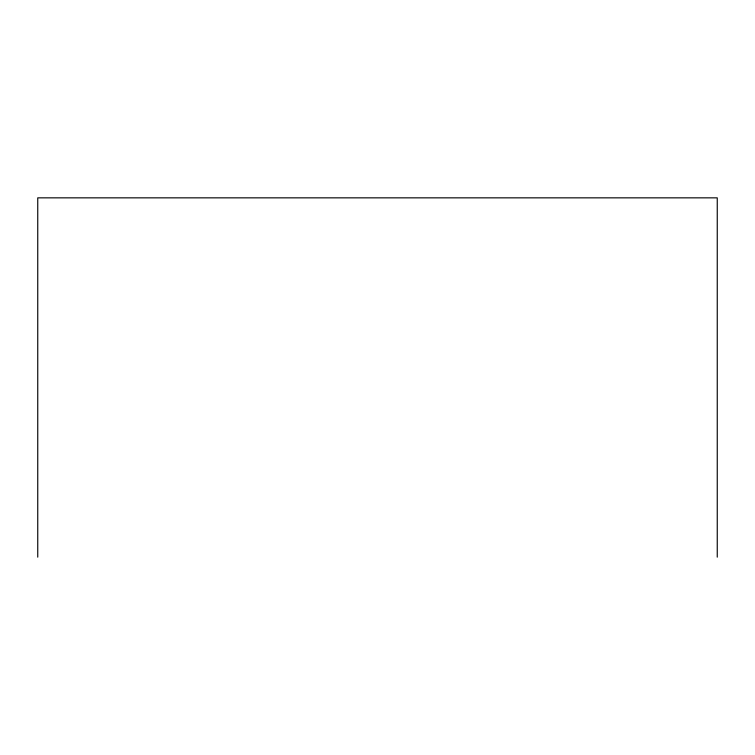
<?xml version="1.0" encoding="UTF-8"?>
<svg xmlns="http://www.w3.org/2000/svg" width="755" height="755" viewBox="0 0 755 755"><rect width="100%" height="100%" fill="white"/><g stroke="black" fill="none" stroke-linecap="round" stroke-linejoin="round"><path stroke-width="1.13" d="M717.25 557.152L717.25 197.848L37.75 197.848L37.75 557.152"/></g></svg>
